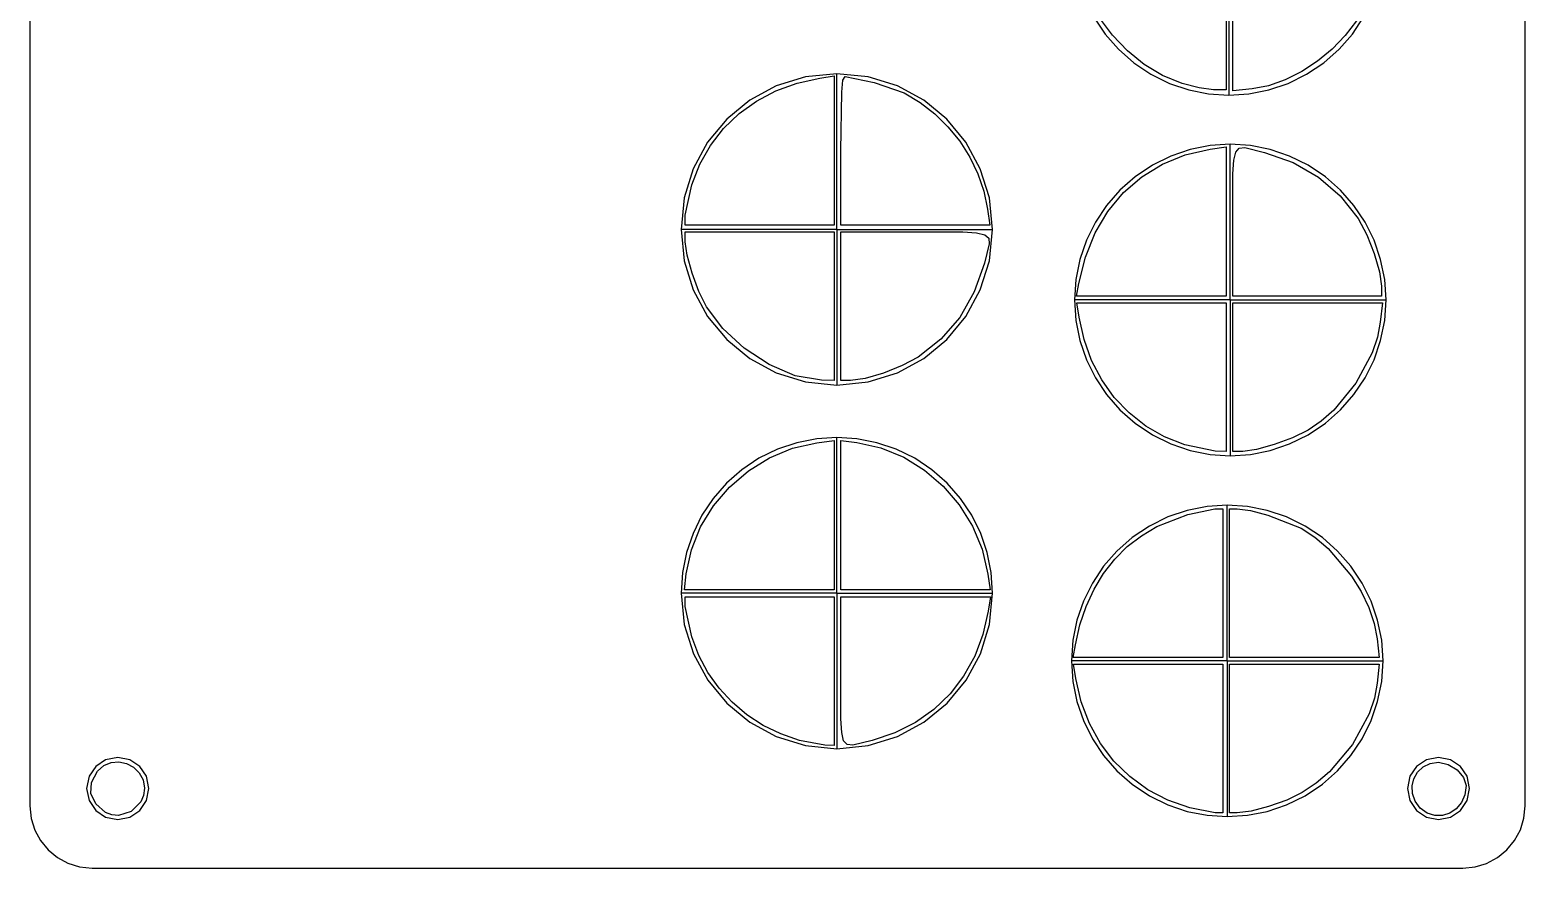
# Model space of a CAD drawing. Extents: x -1 to 164, y 56 to 298.
# Drawn here: x 44.1 to 164.1, y 56 to 123.3 of the extents above; entities that cross this region are included whole.
import ezdxf

# ---------------------------------------------------------------- set-up
doc = ezdxf.new("R2010")
doc.units = 0

msp = doc.modelspace()

# ---------------------------------------------------------------- linework, layer by layer
for p, q in [((44.11001, 261.01501), (44.11, 61.0152)), ((164.10999, 61.01529), (164.11, 261.015)), ((140.328, 130.587), (140.328, 118.088)), ((129.502682, 124.338), (130.40087, 122.991629)), ((130.984249, 122.887379), (129.959599, 124.28036)), ((140.116, 124.466), (140.116, 118.498)), ((140.65884, 118.421785), (140.659, 124.428)), ((150.577541, 124.056458), (149.677386, 122.870938)), ((150.25513, 122.991629), (151.153318, 124.338)), ((130.40087, 122.991629), (131.46983, 121.768141)), ((132.188951, 121.628435), (130.984249, 122.887379)), ((149.677386, 122.870938), (148.621705, 121.777695)), ((149.18617, 121.768141), (150.25513, 122.991629)), ((131.46983, 121.768141), (132.699046, 120.685754)), ((133.544268, 120.538546), (132.188951, 121.628435)), ((148.621705, 121.777695), (147.444664, 120.802038)), ((147.956954, 120.685754), (149.18617, 121.768141)), ((132.699046, 120.685754), (134.078, 119.762682)), ((135.020763, 119.652729), (133.544268, 120.538546)), ((147.444664, 120.802038), (146.180431, 119.969279)), ((146.578, 119.762682), (147.956954, 120.685754)), ((104.004436, 118.823688), (101.881131, 117.671196)), ((103.980433, 118.432023), (105.675513, 119.049696)), ((106.350814, 119.552044), (104.004436, 118.823688)), ((105.675513, 119.049696), (107.494658, 119.45188)), ((108.87, 119.806), (106.350814, 119.552044)), ((107.494658, 119.45188), (108.647598, 119.630325)), ((108.647598, 119.630325), (108.648, 113.639)), ((111.389186, 119.552044), (108.87, 119.806)), ((108.87, 107.306), (108.87, 119.805)), ((109.261628, 118.321659), (109.365954, 119.294837)), ((109.365954, 119.294837), (109.5291, 119.57915)), ((109.5291, 119.57915), (111.864733, 119.090747)), ((113.735564, 118.823688), (111.389186, 119.552044)), ((111.864733, 119.090747), (114.28504, 118.25455)), ((115.858869, 117.671196), (113.735564, 118.823688)), ((134.078, 119.762682), (135.56688, 119.030009)), ((136.589, 119.006), (135.020763, 119.652729)), ((135.56688, 119.030009), (137.118863, 118.506671)), ((136.58936, 119.006608), (136.589, 119.006)), ((137.941945, 118.663714), (136.58936, 119.006608)), ((143.527061, 118.833696), (142.20626, 118.581493)), ((144.863174, 119.304728), (143.527061, 118.833696)), ((143.537137, 118.506671), (145.08912, 119.030009)), ((146.180431, 119.969279), (144.863174, 119.304728)), ((145.08912, 119.030009), (146.578, 119.762682)), ((101.881131, 117.671196), (100.031165, 116.144835)), ((101.020323, 116.59852), (102.423882, 117.610939)), ((102.423882, 117.610939), (103.980433, 118.432023)), ((109.19, 113.615), (109.261628, 118.321659)), ((114.28504, 118.25455), (115.556465, 117.496857)), ((117.708835, 116.144835), (115.858869, 117.671196)), ((137.118863, 118.506671), (138.712914, 118.192668)), ((139.0987, 118.512579), (137.941945, 118.663714)), ((138.712914, 118.192668), (140.328, 118.088)), ((140.116, 118.498), (139.0987, 118.512579)), ((140.328, 118.088), (141.943086, 118.192668)), ((142.20626, 118.581493), (140.65884, 118.421785)), ((141.943086, 118.192668), (143.537137, 118.506671)), ((99.784218, 115.406841), (101.020323, 116.59852)), ((115.556465, 117.496857), (116.730501, 116.585112)), ((116.730501, 116.585112), (117.793619, 115.53817)), ((100.031165, 116.144835), (98.504804, 114.294869)), ((98.73003, 114.047979), (99.784218, 115.406841)), ((119.235196, 114.294869), (117.708835, 116.144835)), ((117.793619, 115.53817), (118.73229, 114.374885)), ((98.504804, 114.294869), (97.352312, 112.171564)), ((97.872223, 112.53401), (98.73003, 114.047979)), ((118.73229, 114.374885), (119.532983, 113.114113)), ((120.387688, 112.171564), (119.235196, 114.294869)), ((138.834914, 114.028332), (137.240863, 113.714329)), ((140.45, 114.133), (138.834914, 114.028332)), ((142.065086, 114.028332), (140.45, 114.133)), ((140.45, 101.634), (140.45, 114.133)), ((143.659137, 113.714329), (142.065086, 114.028332)), ((108.648, 113.639), (108.648, 107.647)), ((109.19, 107.647), (109.19, 113.615)), ((119.532983, 113.114113), (120.182169, 111.77471)), ((135.68888, 113.190991), (134.2, 112.458318)), ((135.008503, 112.538082), (136.839131, 113.280196)), ((137.240863, 113.714329), (135.68888, 113.190991)), ((136.839131, 113.280196), (138.8273, 113.7316)), ((138.8273, 113.7316), (140.11588, 113.919261)), ((140.11588, 113.919261), (140.116, 107.935)), ((140.665845, 111.753804), (140.731008, 112.852577)), ((140.731008, 112.852577), (140.887648, 113.516143)), ((140.887648, 113.516143), (141.173501, 113.827659)), ((141.173501, 113.827659), (141.626306, 113.870285)), ((141.626306, 113.870285), (143.18372, 113.4815)), ((143.18372, 113.4815), (145.486407, 112.666337)), ((145.21112, 113.190991), (143.659137, 113.714329)), ((146.7, 112.458318), (145.21112, 113.190991)), ((97.352312, 112.171564), (96.623956, 109.825186)), ((97.225258, 110.87701), (97.872223, 112.53401)), ((120.182169, 111.77471), (120.666318, 110.375531)), ((121.116044, 109.825186), (120.387688, 112.171564)), ((134.2, 112.458318), (132.821046, 111.535246)), ((133.352645, 111.522874), (135.008503, 112.538082)), ((140.659, 107.918), (140.665845, 111.753804)), ((145.486407, 112.666337), (147.525759, 111.496743)), ((148.078954, 111.535246), (146.7, 112.458318)), ((96.7113, 108.436), (97.225258, 110.87701)), ((131.59183, 110.452859), (130.52287, 109.229371)), ((132.821046, 111.535246), (131.59183, 110.452859)), ((131.888789, 110.252189), (133.352645, 111.522874)), ((147.525759, 111.496743), (149.275661, 109.991155)), ((149.30817, 110.452859), (148.078954, 111.535246)), ((150.37713, 109.229371), (149.30817, 110.452859)), ((96.623956, 109.825186), (96.37, 107.306)), ((120.666318, 110.375531), (120.9719, 108.93543)), ((121.37, 107.306), (121.116044, 109.825186)), ((130.52287, 109.229371), (129.624682, 107.883)), ((130.634165, 108.743642), (131.888789, 110.252189)), ((149.275661, 109.991155), (150.71, 108.16801)), ((151.275318, 107.883), (150.37713, 109.229371)), ((96.7113, 107.647), (96.7113, 108.436)), ((120.9719, 108.93543), (121.159561, 107.64685)), ((129.606005, 107.014851), (130.634165, 108.743642)), ((150.71, 108.16801), (151.400962, 106.87664)), ((96.37, 107.306), (96.623956, 104.786814)), ((108.87, 107.306), (96.3701, 107.306)), ((102.679, 107.647), (96.7113, 107.647)), ((96.7114, 106.31447), (96.7113, 107.104)), ((96.7113, 107.104), (102.679, 107.104)), ((108.648, 107.647), (102.679, 107.647)), ((102.679, 107.104), (108.648, 107.104)), ((108.648, 107.104), (108.648, 101.136)), ((108.87, 107.306), (121.37, 107.306)), ((108.87, 107.306), (108.87, 94.8075)), ((115.175, 107.647), (109.19, 107.647)), ((109.19, 101.136), (109.19, 107.104)), ((109.19, 107.104), (115.158, 107.104)), ((115.158, 107.104), (118.993804, 107.097155)), ((121.159561, 107.64685), (115.175, 107.647)), ((118.993804, 107.097155), (120.092577, 107.031993)), ((120.092577, 107.031993), (120.756143, 106.875353)), ((120.756143, 106.875353), (121.067659, 106.5895)), ((121.116044, 104.786814), (121.37, 107.306)), ((121.37, 107.306), (121.37, 107.306)), ((128.82154, 105.083431), (129.606005, 107.014851)), ((129.624682, 107.883), (128.907785, 106.431961)), ((140.116, 107.935), (140.116, 101.95)), ((140.659, 101.95), (140.659, 107.918)), ((151.992215, 106.431961), (151.275318, 107.883)), ((151.400962, 106.87664), (152.004995, 105.370133)), ((96.863789, 105.222754), (96.7114, 106.31447)), ((121.110285, 106.136695), (120.7215, 104.57928)), ((121.067659, 106.5895), (121.110285, 106.136695)), ((128.907785, 106.431961), (128.382693, 104.894471)), ((152.517307, 104.894471), (151.992215, 106.431961)), ((96.623956, 104.786814), (97.352312, 102.440436)), ((97.259918, 103.797931), (96.863789, 105.222754)), ((120.7215, 104.57928), (119.906337, 102.276593)), ((120.387688, 102.440436), (121.116044, 104.786814)), ((128.382693, 104.894471), (128.059926, 103.288745)), ((128.298, 102.967), (128.82154, 105.083431)), ((152.004995, 105.370133), (152.432858, 103.905441)), ((152.840074, 103.288745), (152.517307, 104.894471)), ((97.808231, 102.321278), (97.259918, 103.797931)), ((128.059926, 103.288745), (127.95, 101.633)), ((152.432858, 103.905441), (152.59531, 102.73952)), ((152.95, 101.633), (152.840074, 103.288745)), ((97.352312, 102.440436), (98.504804, 100.317131)), ((98.41717, 101.07407), (97.808231, 102.321278)), ((119.906337, 102.276593), (118.736743, 100.237241)), ((119.235196, 100.317131), (120.387688, 102.440436)), ((128.119, 101.95), (128.298, 102.967)), ((152.59531, 102.73952), (152.595, 101.95)), ((99.717867, 99.344006), (98.41717, 101.07407)), ((108.648, 101.136), (108.648, 95.1678)), ((109.19, 95.1678), (109.19, 101.136)), ((140.45, 101.634), (127.95, 101.634)), ((127.95, 101.633), (128.059926, 99.977255)), ((134.118, 101.95), (128.119, 101.95)), ((128.31038, 100.2543), (128.131932, 101.40724)), ((128.131932, 101.40724), (134.124, 101.407)), ((140.116, 101.95), (134.118, 101.95)), ((134.124, 101.407), (140.116, 101.407)), ((140.116, 101.407), (140.116, 95.4391)), ((140.45, 101.634), (152.95, 101.634)), ((140.45, 101.634), (140.45, 89.1322)), ((146.627, 101.95), (140.659, 101.95)), ((140.659, 95.4391), (140.659, 101.407)), ((140.659, 101.407), (146.664, 101.407)), ((152.595, 101.95), (146.627, 101.95)), ((146.664, 101.407), (152.67, 101.407)), ((152.67, 101.407), (152.488565, 99.84714)), ((152.840074, 99.977255), (152.95, 101.633)), ((152.95, 101.633), (152.95, 101.633)), ((98.504804, 100.317131), (100.031165, 98.467165)), ((118.736743, 100.237241), (117.231155, 98.487339)), ((117.708835, 98.467165), (119.235196, 100.317131)), ((128.059926, 99.977255), (128.382693, 98.371529)), ((128.709353, 98.450185), (128.31038, 100.2543)), ((152.488565, 99.84714), (152.251584, 98.638967)), ((152.517307, 98.371529), (152.840074, 99.977255)), ((101.446213, 97.761138), (99.717867, 99.344006)), ((100.031165, 98.467165), (101.881131, 96.940804)), ((117.231155, 98.487339), (115.40801, 97.053)), ((115.858869, 96.940804), (117.708835, 98.467165)), ((129.32261, 96.764744), (128.709353, 98.450185)), ((152.251584, 98.638967), (151.83038, 97.399328)), ((103.437744, 96.453268), (101.446213, 97.761138)), ((128.382693, 98.371529), (128.907785, 96.834039)), ((151.83038, 97.399328), (150.524914, 94.959637)), ((151.992215, 96.834039), (152.517307, 98.371529)), ((101.881131, 96.940804), (104.004436, 95.788312)), ((105.528, 95.5482), (103.437744, 96.453268)), ((114.116638, 96.362036), (112.610128, 95.758004)), ((113.735564, 95.788312), (115.858869, 96.940804)), ((115.40801, 97.053), (114.116638, 96.362036)), ((128.907785, 96.834039), (129.624682, 95.383)), ((130.13754, 95.213217), (129.32261, 96.764744)), ((151.275318, 95.383), (151.992215, 96.834039)), ((104.004436, 95.788312), (106.350814, 95.059956)), ((105.52828, 95.548177), (105.528, 95.5482)), ((107.6307, 95.18595), (105.52828, 95.548177)), ((106.350814, 95.059956), (108.87, 94.806)), ((108.648, 95.1678), (107.6307, 95.18595)), ((108.87, 94.806), (111.389186, 95.059956)), ((109.97951, 95.16769), (109.19, 95.1678)), ((111.145433, 95.330142), (109.97951, 95.16769)), ((112.610128, 95.758004), (111.145433, 95.330142)), ((111.389186, 95.059956), (113.735564, 95.788312)), ((129.624682, 95.383), (130.52287, 94.036629)), ((131.141536, 93.810845), (130.13754, 95.213217)), ((140.116, 95.4391), (140.116, 89.4709)), ((140.659, 89.4709), (140.659, 95.4391)), ((150.524914, 94.959637), (148.751396, 92.796025)), ((150.37713, 94.036629), (151.275318, 95.383)), ((130.52287, 94.036629), (131.59183, 92.813141)), ((132.321989, 92.572867), (131.141536, 93.810845)), ((149.30817, 92.813141), (150.37713, 94.036629)), ((131.59183, 92.813141), (132.821046, 91.730754)), ((133.66629, 91.514524), (132.321989, 92.572867)), ((148.751396, 92.796025), (147.745127, 91.901486)), ((148.078954, 91.730754), (149.30817, 92.813141)), ((132.821046, 91.730754), (134.2, 90.807682)), ((135.16183, 90.651055), (133.66629, 91.514524)), ((147.745127, 91.901486), (146.689055, 91.17645)), ((146.7, 90.807682), (148.078954, 91.730754)), ((105.665863, 90.176629), (104.11388, 89.653291)), ((105.316666, 89.732604), (107.2683, 90.1717)), ((107.259914, 90.490632), (105.665863, 90.176629)), ((108.875, 90.5953), (107.259914, 90.490632)), ((107.2683, 90.1717), (108.64762, 90.354675)), ((108.64762, 90.354675), (108.648, 84.3515)), ((110.490086, 90.490632), (108.875, 90.5953)), ((108.875, 78.0964), (108.875, 90.5953)), ((109.19, 84.3535), (109.19, 90.3585)), ((109.19, 90.3585), (110.47858, 90.190305)), ((110.47858, 90.190305), (112.413751, 89.761331)), ((112.084137, 90.176629), (110.490086, 90.490632)), ((113.63612, 89.653291), (112.084137, 90.176629)), ((134.2, 90.807682), (135.68888, 90.075009)), ((136.796, 89.9977), (135.16183, 90.651055)), ((135.68888, 90.075009), (137.240863, 89.551671)), ((143.965195, 90.019198), (142.540376, 89.623069)), ((143.659137, 89.551671), (145.21112, 90.075009)), ((145.441847, 90.567511), (143.965195, 90.019198)), ((145.21112, 90.075009), (146.7, 90.807682)), ((146.689055, 91.17645), (145.441847, 90.567511)), ((102.625, 88.920618), (101.246046, 87.997546)), ((101.779814, 87.91787), (103.47493, 88.969026)), ((104.11388, 89.653291), (102.625, 88.920618)), ((103.47493, 88.969026), (105.316666, 89.732604)), ((112.413751, 89.761331), (114.235933, 89.013072)), ((115.125, 88.920618), (113.63612, 89.653291)), ((114.235933, 89.013072), (115.912982, 87.977811)), ((116.503954, 87.997546), (115.125, 88.920618)), ((136.796061, 89.99768), (136.796, 89.9977)), ((139.234341, 89.485478), (136.796061, 89.99768)), ((137.240863, 89.551671), (138.834914, 89.237668)), ((138.834914, 89.237668), (140.45, 89.133)), ((140.116, 89.4709), (139.234341, 89.485478)), ((140.45, 89.133), (142.065086, 89.237668)), ((141.448665, 89.47068), (140.659, 89.4709)), ((142.540376, 89.623069), (141.448665, 89.47068)), ((142.065086, 89.237668), (143.659137, 89.551671)), ((101.246046, 87.997546), (100.01683, 86.915159)), ((100.268035, 86.616038), (101.779814, 87.91787)), ((115.912982, 87.977811), (117.412757, 86.687832)), ((117.73317, 86.915159), (116.503954, 87.997546)), ((100.01683, 86.915159), (98.94787, 85.691671)), ((98.976315, 85.100432), (100.268035, 86.616038)), ((117.412757, 86.687832), (118.703117, 85.175418)), ((118.80213, 85.691671), (117.73317, 86.915159)), ((98.94787, 85.691671), (98.049682, 84.3453)), ((119.700318, 84.3453), (118.80213, 85.691671)), ((98.049682, 84.3453), (97.332785, 82.894261)), ((97.941373, 83.407955), (98.976315, 85.100432)), ((108.648, 84.3515), (108.648, 78.3484)), ((109.19, 78.3484), (109.19, 84.3535)), ((118.703117, 85.175418), (119.751918, 83.472853)), ((120.417215, 82.894261), (119.700318, 84.3453)), ((135.44788, 84.213191), (133.959, 83.480518)), ((134.55488, 83.43384), (137.051114, 84.395963)), ((136.999863, 84.736529), (135.44788, 84.213191)), ((138.593914, 85.050532), (136.999863, 84.736529)), ((137.051114, 84.395963), (139.21587, 84.85911)), ((140.209, 85.1552), (138.593914, 85.050532)), ((139.21587, 84.85911), (139.845, 84.8592)), ((139.845, 84.8592), (139.845, 78.891)), ((140.209, 72.654), (140.209, 85.1555)), ((141.824086, 85.050532), (140.209, 85.1552)), ((140.387, 78.891), (140.387, 84.8592)), ((140.387, 84.8592), (141.009, 84.8592)), ((141.009, 84.8592), (142.079015, 84.721446)), ((143.418137, 84.736529), (141.824086, 85.050532)), ((142.079015, 84.721446), (143.472037, 84.363198)), ((144.97012, 84.213191), (143.418137, 84.736529)), ((143.472037, 84.363198), (146.13183, 83.31531)), ((146.459, 83.480518), (144.97012, 84.213191)), ((97.332785, 82.894261), (96.807693, 81.356771)), ((97.199928, 81.575511), (97.941373, 83.407955)), ((119.751918, 83.472853), (120.52702, 81.612421)), ((120.942307, 81.356771), (120.417215, 82.894261)), ((133.959, 83.480518), (132.580046, 82.557446)), ((133.311952, 82.701065), (134.55488, 83.43384)), ((146.13183, 83.31531), (147.239122, 82.597623)), ((147.837954, 82.557446), (146.459, 83.480518)), ((120.52702, 81.612421), (120.99628, 79.626405)), ((131.171754, 80.816909), (132.18289, 81.826787)), ((132.580046, 82.557446), (131.35083, 81.475059)), ((132.18289, 81.826787), (133.311952, 82.701065)), ((147.239122, 82.597623), (148.301505, 81.690444)), ((149.06717, 81.475059), (147.837954, 82.557446)), ((148.301505, 81.690444), (150.185231, 79.462129)), ((96.807693, 81.356771), (96.484926, 79.751045)), ((96.7887, 79.64), (97.199928, 81.575511)), ((121.265074, 79.751045), (120.942307, 81.356771)), ((131.35083, 81.475059), (130.28187, 80.251571)), ((130.282601, 79.677334), (131.171754, 80.816909)), ((150.13613, 80.251571), (149.06717, 81.475059)), ((96.484926, 79.751045), (96.375, 78.0953)), ((96.6357, 78.3484), (96.7887, 79.64)), ((120.99628, 79.626405), (121.187917, 78.348485)), ((121.375, 78.0953), (121.265074, 79.751045)), ((130.28187, 80.251571), (129.383682, 78.9052)), ((129.519491, 78.413963), (130.282601, 79.677334)), ((151.034318, 78.9052), (150.13613, 80.251571)), ((150.185231, 79.462129), (150.953418, 78.218251)), ((108.875, 78.0964), (96.3746, 78.0964)), ((96.375, 78.0953), (96.628956, 75.576114)), ((102.642, 78.3484), (96.6357, 78.3484)), ((108.648, 78.3484), (102.642, 78.3484)), ((108.875, 78.0964), (121.375, 78.0964)), ((108.875, 78.0964), (108.875, 65.5949)), ((115.189, 78.3484), (109.19, 78.3484)), ((121.187917, 78.348485), (115.189, 78.3484)), ((121.121044, 75.576114), (121.375, 78.0953)), ((121.375, 78.0953), (121.375, 78.0953)), ((129.383682, 78.9052), (128.666785, 77.454161)), ((128.886481, 77.032698), (129.519491, 78.413963)), ((139.845, 78.891), (139.845, 72.9228)), ((140.387, 72.9228), (140.387, 78.891)), ((150.953418, 78.218251), (151.570382, 76.939399)), ((151.751215, 77.454161), (151.034318, 78.9052)), ((96.711242, 77.01622), (96.7113, 77.8059)), ((97.2252, 74.57521), (96.711242, 77.01622)), ((96.7113, 77.8059), (102.679, 77.8059)), ((102.679, 77.8059), (108.648, 77.8059)), ((108.648, 77.8059), (108.648, 71.8377)), ((109.19, 71.8377), (109.19, 77.8059)), ((109.19, 77.8059), (115.193, 77.8059)), ((115.193, 77.8059), (121.196, 77.8059)), ((121.196, 77.8059), (121.018036, 76.65296)), ((128.666785, 77.454161), (128.141693, 75.916671)), ((128.387632, 75.539443), (128.886481, 77.032698)), ((151.570382, 76.939399), (152.009546, 75.664202)), ((152.276307, 75.916671), (151.751215, 77.454161)), ((121.018036, 76.65296), (120.59435, 74.766748)), ((128.141693, 75.916671), (127.818926, 74.310945)), ((152.009546, 75.664202), (152.24433, 74.43129)), ((152.599074, 74.310945), (152.276307, 75.916671)), ((96.628956, 75.576114), (97.357312, 73.229736)), ((97.789338, 73.099272), (97.2252, 74.57521)), ((120.59435, 74.766748), (119.934198, 73.020473)), ((120.392688, 73.229736), (121.121044, 75.576114)), ((128.027, 73.9401), (128.387632, 75.539443)), ((152.24433, 74.43129), (152.400011, 72.92289)), ((97.357312, 73.229736), (98.509804, 71.106431)), ((119.240196, 71.106431), (120.392688, 73.229736)), ((127.818926, 74.310945), (127.709, 72.6552)), ((127.848, 72.9228), (128.027, 73.9401)), ((152.709, 72.6552), (152.599074, 74.310945)), ((98.525682, 71.725193), (97.789338, 73.099272)), ((119.934198, 73.020473), (119.050283, 71.428309)), ((127.709, 72.6552), (127.818926, 70.999455)), ((140.209, 72.654), (127.709, 72.654)), ((133.846, 72.9228), (127.848, 72.9228)), ((128.04853, 71.2274), (127.860361, 72.38034)), ((127.860361, 72.38034), (133.853, 72.3803)), ((139.845, 72.9228), (133.846, 72.9228)), ((133.853, 72.3803), (139.845, 72.3803)), ((139.845, 72.3803), (139.845, 66.4121)), ((140.209, 72.654), (152.709, 72.654)), ((140.209, 72.654), (140.209, 60.1551)), ((146.393, 72.9228), (140.387, 72.9228)), ((140.387, 66.4121), (140.387, 72.3803)), ((140.387, 72.3803), (146.393, 72.3803)), ((152.400011, 72.92289), (146.393, 72.9228)), ((146.393, 72.3803), (152.4, 72.3803)), ((152.4, 72.3803), (152.244319, 70.8719)), ((152.599074, 70.999455), (152.709, 72.6552)), ((152.709, 72.6552), (152.709, 72.6552)), ((98.509804, 71.106431), (100.036165, 69.256465)), ((99.422158, 70.464553), (98.525682, 71.725193)), ((108.648, 71.8377), (108.648, 65.8696)), ((109.190336, 71.83779), (109.19, 71.8377)), ((109.197155, 68.001705), (109.190336, 71.83779)), ((117.713835, 69.256465), (119.240196, 71.106431)), ((119.050283, 71.428309), (117.955304, 70.00443)), ((127.818926, 70.999455), (128.141693, 69.393729)), ((128.483549, 69.356385), (128.04853, 71.2274)), ((152.244319, 70.8719), (152.016163, 69.648749)), ((152.276307, 69.393729), (152.599074, 70.999455)), ((100.466695, 69.328934), (99.422158, 70.464553)), ((117.955304, 70.00443), (116.661962, 68.763011)), ((152.016163, 69.648749), (151.593719, 68.395703)), ((100.036165, 69.256465), (101.886131, 67.730104)), ((101.64722, 68.329918), (100.466695, 69.328934)), ((116.661962, 68.763011), (115.18296, 67.718227)), ((115.863869, 67.730104), (117.713835, 69.256465)), ((128.141693, 69.393729), (128.666785, 67.856239)), ((129.148629, 67.618428), (128.483549, 69.356385)), ((151.751215, 67.856239), (152.276307, 69.393729)), ((102.951661, 67.479085), (101.64722, 68.329918)), ((101.886131, 67.730104), (104.009436, 66.577612)), ((104.367945, 66.788019), (102.951661, 67.479085)), ((109.262381, 66.902936), (109.197155, 68.001705)), ((115.18296, 67.718227), (113.530998, 66.884252)), ((113.740564, 66.577612), (115.863869, 67.730104)), ((128.666785, 67.856239), (129.383682, 66.4052)), ((130.029905, 66.029237), (129.148629, 67.618428)), ((151.593719, 68.395703), (150.25521, 65.930403)), ((151.034318, 66.4052), (151.751215, 67.856239)), ((104.009436, 66.577612), (106.355814, 65.849256)), ((105.884, 66.2683), (104.367945, 66.788019)), ((105.884439, 66.268321), (105.884, 66.2683)), ((107.901979, 65.893862), (105.884439, 66.268321)), ((109.419222, 66.239465), (109.262381, 66.902936)), ((109.70548, 65.928126), (109.419222, 66.239465)), ((111.718776, 66.27526), (110.158957, 65.885755)), ((111.394186, 65.849256), (113.740564, 66.577612)), ((113.530998, 66.884252), (111.718776, 66.27526)), ((129.383682, 66.4052), (130.28187, 65.058829)), ((131.113514, 64.604523), (130.029905, 66.029237)), ((139.845, 66.4121), (139.845, 60.444)), ((140.387, 60.444), (140.387, 66.4121)), ((150.13613, 65.058829), (151.034318, 66.4052)), ((51.160205, 64.9102), (50.188304, 64.714244)), ((52.132106, 64.714244), (51.160205, 64.9102)), ((106.355814, 65.849256), (108.875, 65.5953)), ((108.648, 65.8696), (107.901979, 65.893862)), ((108.875, 65.5953), (111.394186, 65.849256)), ((110.158957, 65.885755), (109.70548, 65.928126)), ((130.28187, 65.058829), (131.35083, 63.835341)), ((150.25521, 65.930403), (148.407275, 63.73695)), ((149.06717, 63.835341), (150.13613, 65.058829)), ((157.160005, 64.9102), (156.188104, 64.714244)), ((158.131906, 64.714244), (157.160005, 64.9102)), ((49.394207, 64.179734), (48.858109, 63.386707)), ((49.052785, 62.892817), (49.52829, 63.79841)), ((50.188304, 64.714244), (49.394207, 64.179734)), ((49.52829, 63.79841), (50.032359, 64.253584)), ((50.032359, 64.253584), (50.620762, 64.495601)), ((50.620762, 64.495601), (51.246791, 64.541458)), ((51.246791, 64.541458), (51.863737, 64.408156)), ((51.863737, 64.408156), (52.424892, 64.112695)), ((52.926203, 64.179734), (52.132106, 64.714244)), ((52.424892, 64.112695), (52.883546, 63.672074)), ((52.883546, 63.672074), (53.192992, 63.103293)), ((53.462301, 63.386707), (52.926203, 64.179734)), ((132.385592, 63.359992), (131.113514, 64.604523)), ((131.35083, 63.835341), (132.580046, 62.752954)), ((148.407275, 63.73695), (147.34805, 62.823715)), ((147.837954, 62.752954), (149.06717, 63.835341)), ((155.394007, 64.179734), (154.857909, 63.386707)), ((155.185423, 63.196844), (155.484026, 63.716825)), ((156.188104, 64.714244), (155.394007, 64.179734)), ((155.484026, 63.716825), (155.923969, 64.134404)), ((155.923969, 64.134404), (156.490374, 64.412294)), ((156.490374, 64.412294), (157.16836, 64.51321)), ((157.16836, 64.51321), (157.938196, 64.340576)), ((157.938196, 64.340576), (158.650079, 63.896699)), ((158.926003, 64.179734), (158.131906, 64.714244)), ((158.650079, 63.896699), (159.173162, 63.292612)), ((159.462101, 63.386707), (158.926003, 64.179734)), ((48.858109, 63.386707), (48.66021, 62.4152)), ((48.66021, 62.4152), (48.858109, 61.443693)), ((49.012914, 61.994791), (49.052785, 62.892817)), ((53.192992, 63.103293), (53.30652, 62.42335)), ((53.30652, 62.42335), (53.226021, 61.853325)), ((53.6602, 62.4152), (53.462301, 63.386707)), ((53.462301, 61.443693), (53.6602, 62.4152)), ((53.6602, 62.4152), (53.6602, 62.4152)), ((133.832275, 62.311356), (132.385592, 63.359992)), ((132.580046, 62.752954), (133.959, 61.829882)), ((147.34805, 62.823715), (146.228399, 62.0763)), ((146.459, 61.829882), (147.837954, 62.752954)), ((154.857909, 63.386707), (154.66001, 62.4152)), ((154.66001, 62.4152), (154.857909, 61.443693)), ((155.04304, 62.611745), (155.185423, 63.196844)), ((155.071756, 61.998814), (155.04304, 62.611745)), ((159.173162, 63.292612), (159.3766, 62.63935)), ((159.3766, 62.63935), (159.275982, 61.907302)), ((159.66, 62.4152), (159.462101, 63.386707)), ((159.462101, 61.443693), (159.66, 62.4152)), ((159.66, 62.4152), (159.66, 62.4152)), ((48.858109, 61.443693), (49.394207, 60.650666)), ((49.395359, 61.171272), (49.012914, 61.994791)), ((53.002668, 61.343341), (52.236271, 60.570988)), ((52.926203, 60.650666), (53.462301, 61.443693)), ((53.226021, 61.853325), (53.002668, 61.343341)), ((135.439699, 61.474322), (133.832275, 62.311356)), ((133.959, 61.829882), (135.44788, 61.097209)), ((137.194, 60.8646), (135.439699, 61.474322)), ((144.985709, 61.483462), (143.529197, 60.959888)), ((144.97012, 61.097209), (146.459, 61.829882)), ((146.228399, 62.0763), (144.985709, 61.483462)), ((154.857909, 61.443693), (155.394007, 60.650666)), ((155.286449, 61.395337), (155.071756, 61.998814)), ((155.702, 60.8386), (155.286449, 61.395337)), ((158.998814, 61.283805), (158.582127, 60.787005)), ((158.926003, 60.650666), (159.462101, 61.443693)), ((159.275982, 61.907302), (158.998814, 61.283805)), ((44.11, 61.0152), (44.211582, 60.007528)), ((44.211582, 60.007528), (44.502924, 59.068978)), ((49.394207, 60.650666), (50.188304, 60.116156)), ((50.1868, 60.4892), (49.395359, 61.171272)), ((50.695709, 60.284604), (50.1868, 60.48921)), ((50.1868, 60.48921), (50.1868, 60.4892)), ((50.188304, 60.116156), (51.160205, 59.9202)), ((51.225069, 60.24128), (50.695709, 60.284604)), ((51.160205, 59.9202), (52.132106, 60.116156)), ((52.236271, 60.570988), (51.225069, 60.24128)), ((52.132106, 60.116156), (52.926203, 60.650666)), ((135.44788, 61.097209), (136.999863, 60.573871)), ((136.999863, 60.573871), (138.593914, 60.259868)), ((137.19464, 60.864597), (137.194, 60.8646)), ((139.23462, 60.461859), (137.19464, 60.864597)), ((138.593914, 60.259868), (140.209, 60.1552)), ((139.845, 60.444), (139.23462, 60.461859)), ((140.209, 60.1552), (141.824086, 60.259868)), ((141.008989, 60.44399), (140.387, 60.444)), ((142.117432, 60.586442), (141.008989, 60.44399)), ((141.824086, 60.259868), (143.418137, 60.573871)), ((143.529197, 60.959888), (142.117432, 60.586442)), ((143.418137, 60.573871), (144.97012, 61.097209)), ((155.394007, 60.650666), (156.188104, 60.116156)), ((156.260809, 60.429718), (155.70199, 60.83861)), ((155.70199, 60.83861), (155.702, 60.8386)), ((156.188104, 60.116156), (157.160005, 59.9202)), ((156.865262, 60.238258), (156.260809, 60.429718)), ((157.478321, 60.246084), (156.865262, 60.238258)), ((157.160005, 59.9202), (158.131906, 60.116156)), ((158.062952, 60.435049), (157.478321, 60.246084)), ((158.582127, 60.787005), (158.062952, 60.435049)), ((158.131906, 60.116156), (158.926003, 60.650666)), ((163.729388, 59.101877), (164.013029, 60.035285)), ((164.013029, 60.035285), (164.10999, 61.01529)), ((44.502924, 59.068978), (44.96392, 58.219658)), ((163.269933, 58.241293), (163.729388, 59.101877)), ((44.96392, 58.219658), (45.574463, 57.479673)), ((162.645527, 57.479763), (163.269933, 58.241293)), ((45.574463, 57.479673), (46.314448, 56.86913)), ((46.314448, 56.86913), (47.163768, 56.408134)), ((47.163768, 56.408134), (48.102318, 56.116792)), ((161.023413, 56.395902), (161.883997, 56.855357)), ((161.883997, 56.855357), (162.645527, 57.479763)), ((48.102318, 56.116792), (49.10999, 56.01521)), ((49.10999, 56.01521), (159.11, 56.0153)), ((159.11, 56.0153), (160.090005, 56.112261)), ((160.090005, 56.112261), (161.023413, 56.395902))]:
    msp.add_line(p, q)

doc.saveas('drawing.dxf')
